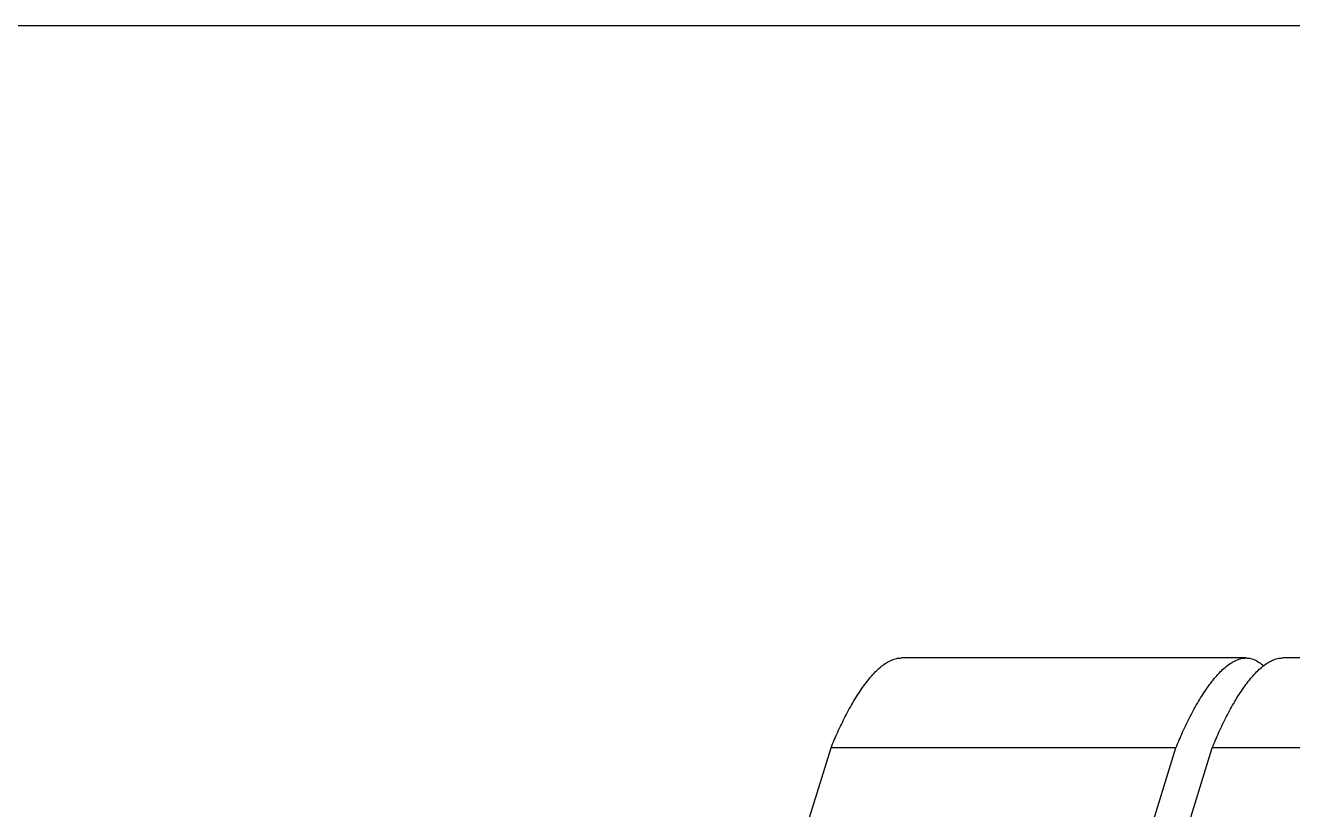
# Model space of a CAD drawing. Header units: inches. Extents: x 0 to 22, y 0 to 17.
# Drawn here: x 13.084 to 15.616, y 15.434 to 17 of the extents above; entities that cross this region are included whole.
import ezdxf

# ---------------------------------------------------------------- set-up
doc = ezdxf.new("R2010")
doc.units = ezdxf.units.IN
doc.header["$LTSCALE"] = 1.21
doc.header["$MEASUREMENT"] = 0
doc.layers.get('0').update_dxf_attribs({"linetype": 'CONTINUOUS'})

msp = doc.modelspace()

# ---------------------------------------------------------------- linework, layer by layer
at = {"color": 7, "linetype": 'Continuous'}
for p, q in [((0, 17), (22, 17)), ((15.5231, 15.7369), (14.8342, 15.7369)), ((16.2846, 15.7369), (15.5957, 15.7369)), ((14.5746, 15.1721), (14.6937, 15.5576)), ((15.3827, 15.5576), (14.6937, 15.5576)), ((15.2636, 15.1721), (15.3827, 15.5576)), ((15.3361, 15.1721), (15.4552, 15.5576)), ((16.1442, 15.5576), (15.4552, 15.5576))]:
    msp.add_line(p, q, dxfattribs=at)
for points, knots in [([(14.6937, 15.5576), (14.698, 15.568), (14.707, 15.589), (14.7219, 15.6199), (14.7382, 15.6498), (14.7557, 15.6772), (14.7741, 15.7011), (14.7905, 15.7175), (14.8041, 15.7273), (14.814, 15.7327), (14.824, 15.736), (14.8308, 15.7369), (14.8342, 15.7369)], [0, 0, 0, 0, 0.14277, 0.289472, 0.434821, 0.573802, 0.701902, 0.815614, 0.866603, 0.913822, 0.957894, 1, 1, 1, 1]), ([(15.3827, 15.5576), (15.387, 15.568), (15.396, 15.589), (15.4109, 15.6199), (15.4272, 15.6498), (15.4447, 15.6772), (15.463, 15.7011), (15.4795, 15.7175), (15.493, 15.7273), (15.503, 15.7327), (15.513, 15.736), (15.5198, 15.7369), (15.5231, 15.7369)], [0, 0, 0, 0, 0.14277, 0.289472, 0.434821, 0.573802, 0.701902, 0.815614, 0.866603, 0.913822, 0.957894, 1, 1, 1, 1]), ([(15.4552, 15.5576), (15.4595, 15.568), (15.4685, 15.589), (15.4834, 15.6199), (15.4997, 15.6498), (15.5172, 15.6772), (15.5356, 15.7011), (15.552, 15.7175), (15.5656, 15.7273), (15.5755, 15.7327), (15.5855, 15.736), (15.5923, 15.7369), (15.5957, 15.7369)], [0, 0, 0, 0, 0.14277, 0.289472, 0.434821, 0.573802, 0.701902, 0.815614, 0.866603, 0.913822, 0.957894, 1, 1, 1, 1]), ([(15.5231, 15.7369), (15.5261, 15.7369), (15.5321, 15.7362), (15.541, 15.7332), (15.5498, 15.7282), (15.5551, 15.7237), (15.5578, 15.7212)], [0, 0, 0, 0, 0.22672, 0.462505, 0.717796, 1, 1, 1, 1])]:
    msp.add_open_spline(points, degree=3, knots=knots, dxfattribs=at)

doc.saveas('drawing.dxf')
